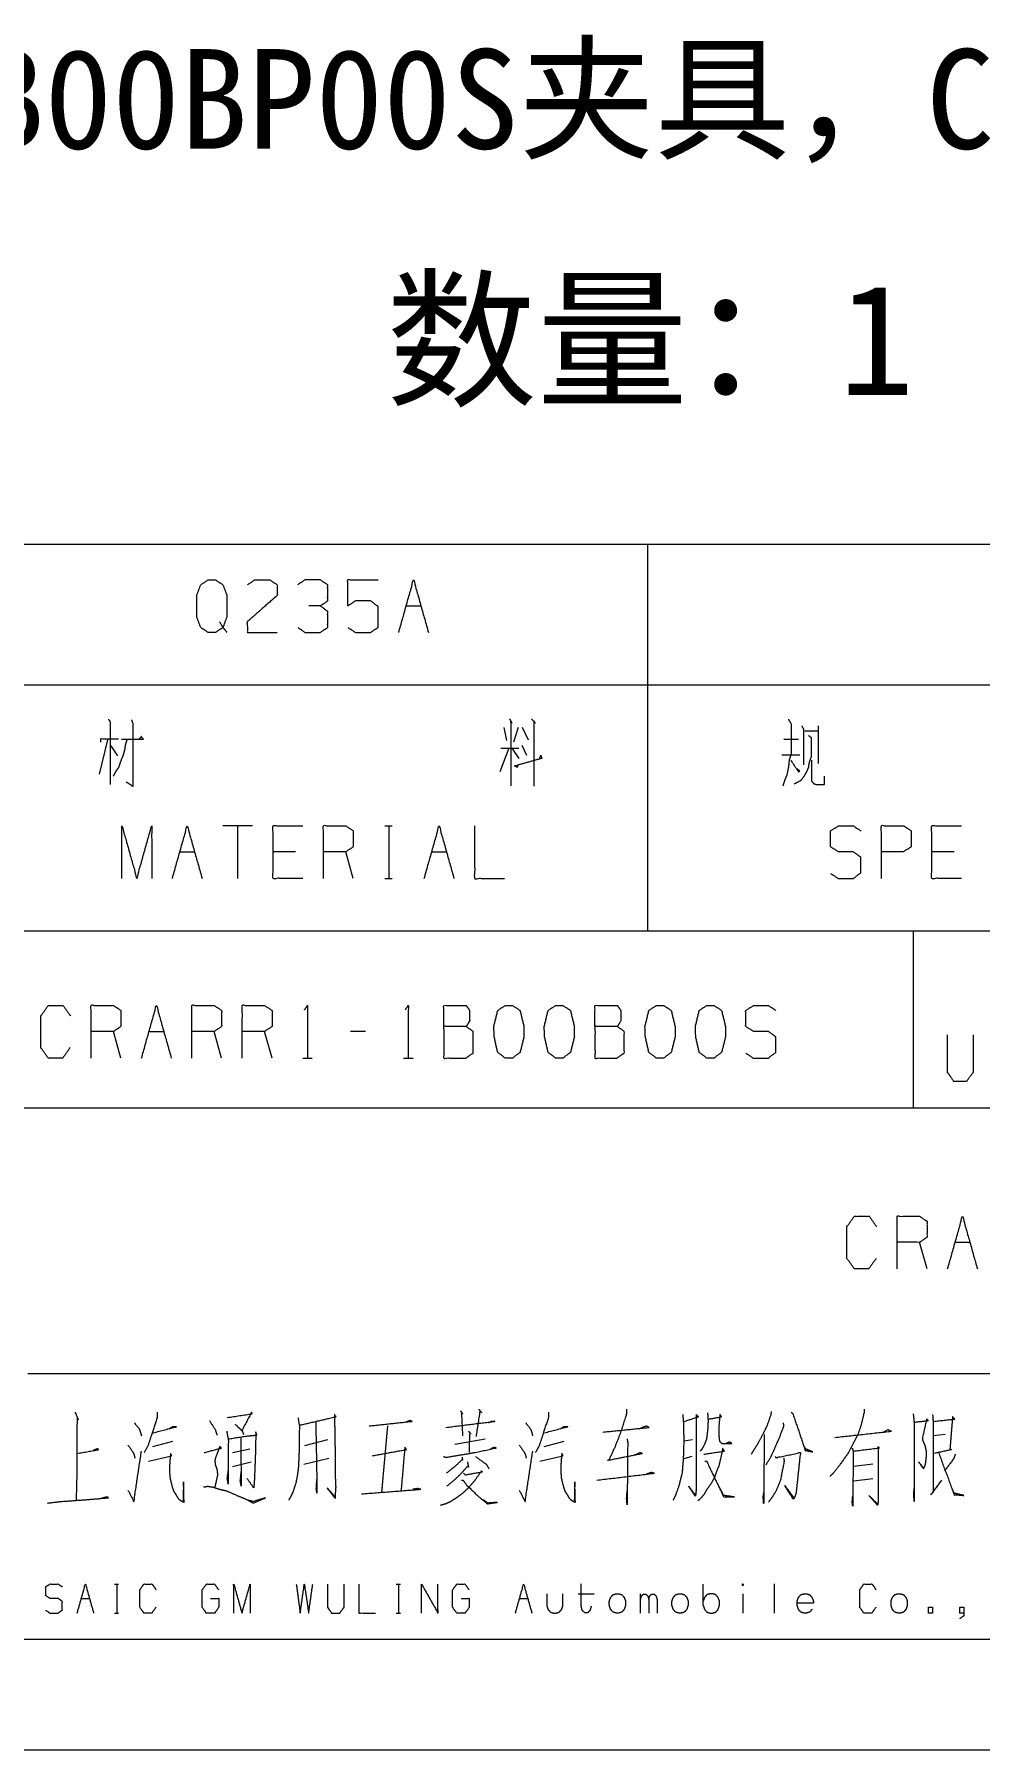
# Model space of a CAD drawing. Header units: millimetres. Extents: x 0 to 420, y 0 to 297.
# Drawn here: x 285.3 to 328, y 0 to 77.5 of the extents above; entities that cross this region are included whole.
import ezdxf

# ---------------------------------------------------------------- set-up
doc = ezdxf.new("R2010")
doc.units = ezdxf.units.MM
doc.layers.add('101', color=7, linetype='Continuous', true_color=0xffffff)

msp = doc.modelspace()

# ---------------------------------------------------------------- linework, layer by layer
at = {"layer": '101', "color": 72, "linetype": 'Continuous', "lineweight": 18}
for p, q in [((283, 54.463), (313, 54.463)), ((313, 54.463), (313, 48.113)), ((313, 54.463), (338, 54.463)), ((302.087, 51.675), (302.759, 51.675)), ((283, 48.113), (313, 48.113)), ((313, 48.113), (338, 48.113)), ((313, 48.113), (313, 37)), ((306.495, 46.175), (306.618, 45.6)), ((307.149, 46.175), (306.936, 45.525)), ((307.325, 46.2), (307.608, 45.625)), ((320.102, 46.025), (320.703, 46.025)), ((320.703, 46.25), (320.703, 44.55)), ((288.601, 45.625), (288.212, 44.075)), ((288.742, 45.35), (289.043, 44.9)), ((306.724, 45.25), (306.318, 44.175)), ((306.371, 45.25), (307.184, 45.25)), ((306.866, 45.25), (307.184, 44.775)), ((307.308, 45.375), (307.52, 44.925)), ((319.059, 44.95), (319.872, 44.95)), ((319.147, 45.65), (319.819, 45.65)), ((295.143, 41.737), (293.8, 41.737)), ((294.472, 41.737), (294.472, 39.362)), ((301.124, 41.737), (301.46, 41.737)), ((301.301, 41.737), (301.301, 39.362)), ((291.859, 40.563), (292.531, 40.563)), ((297.084, 40.563), (296.076, 40.563)), ((299.696, 39.362), (299.36, 40.563)), ((303.242, 40.563), (303.913, 40.563)), ((326.847, 40.563), (325.839, 40.563)), ((301.124, 39.362), (301.46, 39.362)), ((283, 37), (313, 37)), ((313, 37), (338, 37)), ((289.199, 31.247), (288.863, 32.447)), ((290.468, 32.447), (291.14, 32.447)), ((293.752, 31.247), (293.416, 32.447)), ((296.029, 31.247), (295.693, 32.447)), ((300.246, 32.447), (299.574, 32.447)), ((297.421, 31.247), (297.845, 31.247)), ((301.974, 31.247), (302.398, 31.247)), ((325.623, 21.722), (325.287, 22.922)), ((326.892, 22.922), (327.563, 22.922)), ((298.541, 14.005), (297.492, 13.729)), ((301.247, 14.626), (300.979, 11.625)), ((304.295, 13.798), (305.661, 14.04)), ((315.025, 14.005), (314.635, 13.936)), ((323.853, 14.454), (323.658, 14.35)), ((326.437, 14.247), (325.925, 14.178)), ((290.64, 13.695), (291.542, 13.936)), ((294.249, 13.419), (295.029, 13.591)), ((297.467, 12.901), (298.589, 13.177)), ((308.319, 13.695), (309.221, 13.936)), ((315, 13.246), (314.635, 13.143)), ((294.249, 12.798), (295.078, 13.005)), ((323.17, 12.901), (322.316, 12.798)), ((322.316, 12.142), (323.17, 12.246)), ((288.913, 7.485), (289.098, 7.485)), ((289.01, 7.485), (289.01, 6.174)), ((301.642, 7.485), (301.827, 7.485)), ((301.74, 7.485), (301.74, 6.174)), ((309.855, 7.043), (310.587, 7.043)), ((312.684, 6.174), (312.684, 7.043)), ((315.512, 6.519), (315.512, 7.485)), ((317.297, 7.043), (317.297, 6.174)), ((318.712, 7.499), (318.712, 6.174)), ((287.411, 6.836), (287.781, 6.836)), ((307.212, 6.836), (307.582, 6.836)), ((288.913, 6.174), (289.098, 6.174)), ((301.642, 6.174), (301.827, 6.174))]:
    msp.add_line(p, q, dxfattribs=at)
at = {"layer": '101', "color": 133, "linetype": 'Continuous', "lineweight": 18}
for p, q in [((235, 37), (415, 37)), ((325, 37), (325, 29)), ((235, 29), (415, 29)), ((285, 17), (394, 17)), ((25, 5), (415, 5)), ((235, 5), (415, 5)), ((0, 0), (420, 0))]:
    msp.add_line(p, q, dxfattribs=at)
at = {"layer": '101', "color": 72, "linetype": 'Continuous', "lineweight": 18}
for points, knots in [([(293.653, 50.95), (293.812, 50.7), (293.476, 50.475), (293.14, 50.475), (292.804, 50.7), (292.628, 51.175), (292.628, 52.15), (292.804, 52.625), (293.14, 52.85), (293.476, 52.85), (293.812, 52.625), (293.989, 52.15), (293.989, 51.2), (293.812, 50.7), (293.989, 50.475)], [0, 0, 0.043279, 0.102317, 0.151367, 0.210407, 0.284429, 0.426831, 0.500853, 0.559894, 0.608944, 0.667982, 0.742004, 0.880755, 0.958211, 1, 1]), ([(294.922, 52.625), (295.24, 52.85), (295.929, 52.85), (296.265, 52.625), (296.265, 52.15), (294.904, 50.95), (294.922, 50.475), (296.265, 50.475)], [0, 0, 0.069691, 0.192979, 0.265274, 0.350227, 0.674741, 0.759752, 1, 1]), ([(298.206, 51.675), (298.542, 51.9), (298.542, 52.625), (298.206, 52.85), (297.516, 52.85), (297.181, 52.625)], [0, 0, 0.153872, 0.429851, 0.583723, 0.846122, 1, 1]), ([(299.457, 50.7), (299.793, 50.475), (300.482, 50.475), (300.818, 50.7), (300.818, 51.65), (300.482, 51.9), (299.793, 51.9), (299.457, 51.675), (299.457, 52.85), (300.818, 52.85)], [0, 0, 0.062229, 0.168345, 0.230571, 0.376816, 0.441264, 0.547379, 0.609609, 0.79049, 1, 1]), ([(297.198, 50.7), (297.516, 50.475), (298.206, 50.475), (298.542, 50.7), (298.542, 51.425), (298.206, 51.675), (297.693, 51.675)], [0, 0, 0.124123, 0.34369, 0.472445, 0.703376, 0.836727, 1, 1]), ([(288.636, 46.55), (288.707, 46.45), (288.707, 43.6)], [0, 0, 0.041199, 1, 1]), ([(289.679, 46.525), (289.732, 46.375), (289.732, 43.525), (289.432, 43.725)], [0, 0, 0.047209, 0.892896, 1, 1]), ([(306.76, 46.575), (306.866, 46.375), (306.813, 46.45), (306.813, 43.55)], [0, 0, 0.070344, 0.098885, 1, 1]), ([(307.75, 46.575), (307.926, 46.375), (307.856, 46.45), (307.856, 43.525)], [0, 0, 0.081006, 0.11229, 1, 1]), ([(319.359, 46.55), (319.483, 46.35), (319.483, 45), (319.395, 44.7), (319.359, 44.375), (319.289, 44.025), (319.2, 43.825), (319.112, 43.55)], [0, 0, 0.076125, 0.513098, 0.614331, 0.720148, 0.835726, 0.906504, 1, 1]), ([(289.22, 45.65), (290.209, 45.65), (290.121, 45.775), (290.015, 45.65)], [0, 0, 0.757413, 0.874554, 1, 1]), ([(320.261, 45.825), (320.385, 45.725), (320.385, 44.85), (320.296, 44.6), (320.261, 44.375), (320.19, 44.2), (320.049, 43.95), (319.907, 43.775), (319.624, 43.625)], [0, 0, 0.062435, 0.405831, 0.509895, 0.599279, 0.673351, 0.786072, 0.874364, 1, 1]), ([(319.96, 46.25), (320.049, 46.1), (320.049, 44.5)], [0, 0, 0.098129, 1, 1]), ([(288.3, 45.525), (288.283, 45.675), (289.096, 45.675)], [0, 0, 0.156667, 1, 1]), ([(289.467, 45.625), (289.396, 45.375), (289.361, 45.15), (289.29, 44.9), (289.184, 44.65), (289.096, 44.375), (288.954, 44.175), (288.848, 43.975)], [0, 0, 0.146031, 0.274053, 0.420084, 0.572724, 0.735083, 0.872755, 1, 1]), ([(307.149, 44.5), (307.096, 44.375), (306.989, 44.45), (308.227, 44.8), (308.174, 44.925), (308.103, 44.775)], [0, 0, 0.073272, 0.143369, 0.837239, 0.91051, 1, 1]), ([(319.465, 44.7), (319.819, 44.175), (319.872, 44.225), (319.731, 44.325)], [0, 0, 0.720064, 0.802978, 1, 1]), ([(320.402, 44.7), (320.402, 43.775), (320.491, 43.65), (320.632, 43.6), (320.985, 43.6), (320.985, 43.975)], [0, 0, 0.472764, 0.551003, 0.627661, 0.808338, 1, 1]), ([(289.247, 39.362), (289.247, 41.737), (289.919, 39.362), (290.59, 41.737), (290.59, 39.362)], [0, 0, 0.245192, 0.5, 0.754808, 1, 1]), ([(297.42, 39.362), (296.076, 39.362), (296.076, 41.737), (297.42, 41.737)], [0, 0, 0.26539, 0.73461, 1, 1]), ([(298.353, 39.362), (298.353, 41.737), (299.36, 41.737), (299.696, 41.513), (299.696, 40.788), (299.36, 40.563), (298.353, 40.563)], [0, 0, 0.400952, 0.571034, 0.639278, 0.761674, 0.829918, 1, 1]), ([(305.182, 41.737), (305.182, 39.362), (306.526, 39.362)], [0, 0, 0.638733, 1, 1]), ([(321.269, 39.588), (321.604, 39.362), (322.294, 39.362), (322.63, 39.613), (322.63, 40.313), (322.294, 40.563), (321.622, 40.563), (321.269, 40.788), (321.269, 41.513), (321.622, 41.737), (322.294, 41.737), (322.63, 41.513)], [0, 0, 0.068037, 0.184055, 0.25452, 0.372335, 0.4428, 0.555844, 0.626371, 0.748393, 0.81892, 0.931964, 1, 1]), ([(323.563, 39.362), (323.563, 41.737), (324.57, 41.737), (324.906, 41.513), (324.906, 40.788), (324.553, 40.563), (323.563, 40.563)], [0, 0, 0.401147, 0.571311, 0.639588, 0.762044, 0.832821, 1, 1]), ([(327.183, 39.362), (325.839, 39.362), (325.839, 41.737), (327.183, 41.737)], [0, 0, 0.26539, 0.73461, 1, 1]), ([(286.905, 31.722), (286.569, 31.247), (285.915, 31.247), (285.579, 31.722), (285.579, 33.147), (285.915, 33.622), (286.587, 33.622), (286.923, 33.147)], [0, 0, 0.11457, 0.243368, 0.357935, 0.638584, 0.753151, 0.88543, 1, 1]), ([(287.856, 31.247), (287.856, 33.622), (288.863, 33.622), (289.199, 33.397), (289.199, 32.672), (288.863, 32.447), (287.856, 32.447)], [0, 0, 0.400952, 0.571034, 0.639278, 0.761674, 0.829918, 1, 1]), ([(292.409, 31.247), (292.409, 33.622), (293.416, 33.622), (293.752, 33.397), (293.752, 32.672), (293.416, 32.447), (292.409, 32.447)], [0, 0, 0.400951, 0.571036, 0.639278, 0.761673, 0.829915, 1, 1]), ([(294.685, 31.247), (294.685, 33.622), (295.693, 33.622), (296.029, 33.397), (296.029, 32.672), (295.693, 32.447), (294.685, 32.447)], [0, 0, 0.400952, 0.571034, 0.639278, 0.761674, 0.829918, 1, 1]), ([(297.492, 33.422), (297.633, 33.622), (297.633, 31.247)], [0, 0, 0.09349, 1, 1]), ([(302.045, 33.422), (302.186, 33.622), (302.186, 31.247)], [0, 0, 0.093486, 1, 1]), ([(303.791, 32.672), (303.791, 33.622), (304.799, 33.622), (304.958, 33.397), (304.958, 32.922), (304.799, 32.672), (303.791, 32.672), (303.791, 31.247), (304.781, 31.247), (305.117, 31.472), (305.117, 32.447), (304.799, 32.672)], [0, 0, 0.115917, 0.238847, 0.27247, 0.330428, 0.366585, 0.489515, 0.66339, 0.784165, 0.833487, 0.952454, 1, 1]), ([(306.898, 31.247), (307.234, 31.497), (307.411, 32.197), (307.411, 32.672), (307.234, 33.397), (306.898, 33.622), (306.563, 33.622), (306.227, 33.397), (306.05, 32.672), (306.068, 32.197), (306.227, 31.497), (306.563, 31.247), (306.898, 31.247)], [0, 0, 0.067527, 0.183973, 0.260585, 0.380944, 0.446143, 0.500306, 0.565505, 0.685865, 0.76253, 0.87831, 0.945837, 1, 1]), ([(309.175, 31.247), (309.511, 31.497), (309.687, 32.197), (309.687, 32.672), (309.511, 33.397), (309.175, 33.622), (308.839, 33.622), (308.503, 33.397), (308.326, 32.672), (308.344, 32.197), (308.503, 31.497), (308.839, 31.247), (309.175, 31.247)], [0, 0, 0.067527, 0.183973, 0.260585, 0.380944, 0.446144, 0.500307, 0.565506, 0.685865, 0.76253, 0.87831, 0.945837, 1, 1]), ([(310.621, 32.672), (310.621, 33.622), (311.628, 33.622), (311.787, 33.397), (311.787, 32.922), (311.628, 32.672), (310.621, 32.672), (310.621, 31.247), (311.61, 31.247), (311.946, 31.472), (311.946, 32.447), (311.628, 32.672)], [0, 0, 0.115917, 0.238845, 0.272468, 0.330427, 0.366583, 0.489512, 0.663388, 0.78416, 0.833484, 0.952452, 1, 1]), ([(313.728, 31.247), (314.064, 31.497), (314.24, 32.197), (314.24, 32.672), (314.064, 33.397), (313.728, 33.622), (313.392, 33.622), (313.056, 33.397), (312.879, 32.672), (312.897, 32.197), (313.056, 31.497), (313.392, 31.247), (313.728, 31.247)], [0, 0, 0.067524, 0.183971, 0.260583, 0.380943, 0.446139, 0.500306, 0.565503, 0.685862, 0.762528, 0.878309, 0.945833, 1, 1]), ([(316.004, 31.247), (316.34, 31.497), (316.517, 32.197), (316.517, 32.672), (316.34, 33.397), (316.004, 33.622), (315.668, 33.622), (315.333, 33.397), (315.156, 32.672), (315.174, 32.197), (315.333, 31.497), (315.668, 31.247), (316.004, 31.247)], [0, 0, 0.067527, 0.183972, 0.260584, 0.380943, 0.446142, 0.500305, 0.565504, 0.685864, 0.762529, 0.87831, 0.945837, 1, 1]), ([(317.432, 31.472), (317.768, 31.247), (318.457, 31.247), (318.793, 31.497), (318.793, 32.197), (318.457, 32.447), (317.786, 32.447), (317.432, 32.672), (317.432, 33.397), (317.786, 33.622), (318.457, 33.622), (318.793, 33.397)], [0, 0, 0.068037, 0.184055, 0.25452, 0.372335, 0.4428, 0.555844, 0.626371, 0.748393, 0.81892, 0.931964, 1, 1]), ([(326.539, 32.299), (326.539, 30.621), (326.82, 30.202), (327.413, 30.202), (327.725, 30.621), (327.725, 32.299)], [0, 0, 0.337151, 0.438599, 0.557782, 0.662849, 1, 1]), ([(323.329, 22.197), (322.993, 21.722), (322.339, 21.722), (322.003, 22.197), (322.003, 23.622), (322.339, 24.097), (323.01, 24.097), (323.346, 23.622)], [0, 0, 0.11457, 0.243368, 0.357935, 0.638584, 0.753151, 0.88543, 1, 1]), ([(324.279, 21.722), (324.279, 24.097), (325.287, 24.097), (325.623, 23.872), (325.623, 23.147), (325.287, 22.922), (324.279, 22.922)], [0, 0, 0.400951, 0.571036, 0.639278, 0.761673, 0.829915, 1, 1]), ([(287.128, 15.247), (287.274, 14.902), (287.226, 15.006), (287.201, 14.281), (287.201, 12.246), (287.177, 11.28)], [0, 0, 0.088891, 0.116032, 0.287978, 0.770794, 1, 1]), ([(289.81, 14.764), (290.03, 14.488), (290.079, 14.35), (290.127, 14.178)], [0, 0, 0.519919, 0.73571, 1, 1]), ([(290.835, 15.247), (290.835, 15.006), (290.591, 14.247), (290.42, 13.729), (290.249, 13.419)], [0, 0, 0.124612, 0.535976, 0.817159, 1, 1]), ([(293.2, 14.868), (293.468, 14.454), (293.541, 14.212)], [0, 0, 0.661595, 1, 1]), ([(294.005, 15.006), (295.127, 15.178), (295.102, 15.247), (294.663, 14.419), (294.371, 14.695), (294.688, 14.385), (294.736, 14.247)], [0, 0, 0.361753, 0.385074, 0.683733, 0.811934, 0.953357, 1, 1]), ([(297.199, 15.006), (297.272, 14.592), (297.248, 14.178), (297.248, 13.453), (297.223, 12.798), (297.175, 12.418), (297.102, 12.039), (296.98, 11.659), (296.882, 11.452), (296.784, 11.28)], [0, 0, 0.110336, 0.219176, 0.409317, 0.581468, 0.681885, 0.783317, 0.887931, 0.947989, 1, 1]), ([(297.272, 14.661), (298.906, 15.04), (298.858, 15.144), (298.858, 14.626), (298.882, 13.212), (298.882, 12.384), (298.906, 11.866), (298.882, 11.521), (298.882, 11.349), (298.516, 11.832), (298.858, 11.452)], [0, 0, 0.250211, 0.267275, 0.344454, 0.55544, 0.678925, 0.756189, 0.80777, 0.833496, 0.923863, 1, 1]), ([(298.004, 14.799), (298.053, 12.073), (298.053, 11.59), (298.028, 11.797), (298.053, 12.211)], [0, 0, 0.711345, 0.837386, 0.891777, 1, 1]), ([(300.418, 14.626), (302.345, 14.833), (302.247, 14.868), (302.076, 14.799)], [0, 0, 0.870762, 0.917258, 1, 1]), ([(303.881, 14.557), (306.076, 14.833), (305.954, 14.833), (305.807, 14.764)], [0, 0, 0.886329, 0.935184, 1, 1]), ([(304.539, 15.316), (304.637, 15.178), (304.588, 15.178), (304.637, 14.178)], [0, 0, 0.138589, 0.178592, 1, 1]), ([(305.368, 15.385), (305.515, 15.213), (305.417, 15.282), (305.246, 14.143)], [0, 0, 0.151118, 0.230947, 1, 1]), ([(307.49, 14.764), (307.709, 14.488), (307.758, 14.35), (307.807, 14.178)], [0, 0, 0.519919, 0.73571, 1, 1]), ([(308.514, 15.247), (308.514, 15.006), (308.27, 14.247), (308.099, 13.729), (307.929, 13.419)], [0, 0, 0.124612, 0.535976, 0.817159, 1, 1]), ([(312.05, 15.385), (312.05, 15.178), (311.733, 14.212), (311.513, 13.66), (311.245, 13.074), (311.196, 13.074), (312.757, 13.384), (312.66, 13.419), (312.44, 13.315)], [0, 0, 0.046524, 0.275032, 0.408545, 0.553501, 0.564465, 0.92219, 0.945453, 1, 1]), ([(314.586, 15.144), (314.61, 14.868), (314.635, 14.005), (314.61, 13.177), (314.561, 12.522), (314.415, 11.935), (314.269, 11.521), (314.147, 11.28)], [0, 0, 0.070329, 0.28934, 0.499598, 0.66644, 0.819873, 0.931329, 1, 1]), ([(314.659, 14.833), (315.293, 15.04), (315.196, 15.109), (315.196, 11.763), (315.171, 11.521), (315.147, 11.452), (314.854, 11.901), (315.147, 11.521)], [0, 0, 0.122094, 0.143965, 0.756447, 0.800872, 0.814266, 0.912285, 1, 1]), ([(315.708, 15.213), (315.732, 14.868), (315.708, 14.419), (315.659, 14.04), (315.561, 13.764), (315.439, 13.557), (315.366, 13.488)], [0, 0, 0.190955, 0.438946, 0.650198, 0.811822, 0.94447, 1, 1]), ([(315.757, 14.937), (316.342, 15.04), (316.269, 15.144), (316.22, 14.626), (316.22, 14.178), (316.244, 13.936), (316.366, 13.833), (316.805, 13.833), (316.708, 13.902), (316.537, 13.833)], [0, 0, 0.209703, 0.254415, 0.437769, 0.595975, 0.681595, 0.738019, 0.892888, 0.935041, 1, 1]), ([(318.585, 15.282), (318.561, 15.109), (318.39, 14.626), (318.219, 14.281), (318, 13.867), (317.829, 13.591), (317.683, 13.35)], [0, 0, 0.081145, 0.319756, 0.499049, 0.717311, 0.868474, 1, 1]), ([(319.122, 14.764), (319.146, 14.626), (318.927, 14.04), (318.829, 13.833), (318.683, 13.488), (318.536, 13.177), (318.341, 12.867)], [0, 0, 0.067376, 0.36846, 0.478481, 0.658656, 0.823687, 1, 1]), ([(319.488, 15.247), (319.561, 15.178), (320.122, 13.522), (320.463, 13.453), (320.146, 13.591), (320.049, 13.729)], [0, 0, 0.037082, 0.681737, 0.810185, 0.937687, 1, 1]), ([(322.779, 15.385), (322.779, 15.213), (322.633, 14.626), (322.487, 14.212), (322.34, 13.936), (322.072, 13.419), (321.682, 12.867), (321.414, 12.522), (321.243, 12.349)], [0, 0, 0.049752, 0.224095, 0.350741, 0.440842, 0.608969, 0.803946, 0.929998, 1, 1]), ([(324.998, 15.178), (325.047, 14.764), (325.047, 11.245), (325.023, 11.521), (325.047, 11.832)], [0, 0, 0.092137, 0.86992, 0.931161, 1, 1]), ([(325.071, 14.799), (325.681, 14.868), (325.608, 14.937), (325.413, 14.074), (325.413, 14.005), (325.462, 13.902), (325.535, 13.729), (325.584, 13.488), (325.584, 13.281), (325.559, 13.039), (325.535, 12.867), (325.462, 12.694), (325.242, 13.005), (325.462, 12.729)], [0, 0, 0.163216, 0.189965, 0.42515, 0.443501, 0.473931, 0.523766, 0.589292, 0.644345, 0.7089, 0.755234, 0.805069, 0.906205, 1, 1]), ([(325.876, 15.144), (325.901, 14.833), (325.901, 11.659), (325.803, 11.521), (326.291, 12.177)], [0, 0, 0.069653, 0.779472, 0.817267, 1, 1]), ([(325.925, 14.833), (326.876, 14.937), (326.779, 15.04), (326.657, 13.557), (326.73, 13.557), (325.949, 13.384)], [0, 0, 0.276542, 0.317649, 0.747834, 0.768982, 1, 1]), ([(290.664, 14.316), (291.713, 14.592), (291.542, 14.592), (291.371, 14.488)], [0, 0, 0.745411, 0.862774, 1, 1]), ([(293.98, 14.385), (294.053, 14.005), (294.053, 12.004), (294.005, 12.246), (294.053, 12.591)], [0, 0, 0.129595, 0.800553, 0.883167, 1, 1]), ([(294.053, 14.04), (294.932, 14.178), (295.346, 14.212), (295.297, 14.35), (295.273, 13.281), (295.249, 12.625), (295.224, 12.073), (295.2, 11.832), (294.907, 12.246)], [0, 0, 0.19844, 0.29133, 0.324006, 0.56283, 0.709269, 0.832622, 0.88681, 1, 1]), ([(294.614, 14.074), (294.614, 13.212), (294.639, 12.384), (294.639, 11.901), (294.59, 12.142), (294.639, 12.556)], [0, 0, 0.304008, 0.595981, 0.766226, 0.853067, 1, 1]), ([(304.905, 14.385), (305.003, 14.281), (304.954, 14.247), (304.929, 13.419)], [0, 0, 0.138047, 0.196037, 1, 1]), ([(308.343, 14.316), (309.392, 14.592), (309.221, 14.592), (309.051, 14.488)], [0, 0, 0.745418, 0.86277, 1, 1]), ([(310.977, 14.35), (313.05, 14.557), (312.952, 14.626), (312.684, 14.523)], [0, 0, 0.836554, 0.884532, 1, 1]), ([(312.074, 14.04), (312.099, 13.867), (312.074, 11.073), (312.05, 11.349), (312.074, 11.694)], [0, 0, 0.048504, 0.826565, 0.903707, 1, 1]), ([(318.268, 14.247), (318.244, 11.142), (318.219, 11.418), (318.268, 11.694)], [0, 0, 0.847819, 0.923473, 1, 1]), ([(321.462, 14.109), (323.999, 14.385), (323.853, 14.454)], [0, 0, 0.940373, 1, 1]), ([(287.226, 13.384), (288.201, 13.557), (288.128, 13.591), (287.957, 13.522)], [0, 0, 0.788943, 0.853361, 1, 1]), ([(289.518, 13.764), (289.737, 13.453), (289.786, 13.35), (289.835, 13.177)], [0, 0, 0.564231, 0.734008, 1, 1]), ([(289.518, 11.728), (289.786, 11.211), (290.127, 13.488)], [0, 0, 0.202025, 1, 1]), ([(290.444, 13.039), (291.493, 13.281), (291.444, 13.384), (291.42, 13.143), (291.396, 12.798), (291.396, 12.556), (291.42, 12.28), (291.518, 11.866), (291.591, 11.659), (291.688, 11.521), (291.786, 11.349), (291.908, 11.245), (292.054, 11.176), (292.03, 12.108), (292.005, 11.245)], [0, 0, 0.198341, 0.219427, 0.264158, 0.327895, 0.3724, 0.423461, 0.501845, 0.542306, 0.573453, 0.609975, 0.639452, 0.669269, 0.84099, 1, 1]), ([(292.956, 13.419), (293.736, 13.626), (293.663, 13.695), (293.59, 13.488), (293.468, 13.177), (293.444, 13.039), (293.468, 12.867), (293.541, 12.66), (293.566, 12.418), (293.492, 12.073), (293.444, 11.866)], [0, 0, 0.288064, 0.323943, 0.402265, 0.521269, 0.571261, 0.63341, 0.711732, 0.798322, 0.924133, 1, 1]), ([(300.564, 13.281), (302.101, 13.557), (302.028, 13.66), (301.857, 11.694)], [0, 0, 0.426351, 0.460965, 1, 1]), ([(303.783, 13.246), (303.856, 13.212), (303.905, 13.212), (305.149, 13.419), (306.149, 13.626), (306.076, 13.66), (305.905, 13.591)], [0, 0, 0.030219, 0.048442, 0.519512, 0.900991, 0.93121, 1, 1]), ([(304.612, 13.212), (304.637, 13.074), (304.588, 13.074), (304.295, 12.798), (303.905, 12.487)], [0, 0, 0.128573, 0.17333, 0.54243, 1, 1]), ([(305.222, 13.246), (305.71, 12.901), (305.832, 12.694)], [0, 0, 0.713213, 1, 1]), ([(307.197, 13.764), (307.416, 13.453), (307.465, 13.35), (307.514, 13.177)], [0, 0, 0.564239, 0.734012, 1, 1]), ([(307.197, 11.728), (307.465, 11.211), (307.807, 13.488)], [0, 0, 0.202027, 1, 1]), ([(308.124, 13.039), (309.173, 13.281), (309.124, 13.384), (309.099, 13.143), (309.075, 12.798), (309.075, 12.556), (309.099, 12.28), (309.197, 11.866), (309.27, 11.659), (309.368, 11.521), (309.465, 11.349), (309.587, 11.245), (309.734, 11.176), (309.709, 12.108), (309.685, 11.245)], [0, 0, 0.198341, 0.219426, 0.264158, 0.327895, 0.3724, 0.423461, 0.501845, 0.542305, 0.57345, 0.609972, 0.639449, 0.66927, 0.84099, 1, 1]), ([(315.537, 13.35), (316.464, 13.488), (316.391, 13.626), (316.318, 13.246), (316.22, 12.832), (316.122, 12.591), (316.025, 12.315), (315.878, 12.039), (315.683, 11.763), (315.537, 11.521), (315.391, 11.349), (315.269, 11.245)], [0, 0, 0.248088, 0.28944, 0.391759, 0.504363, 0.573317, 0.650816, 0.73352, 0.823008, 0.897766, 0.957654, 1, 1]), ([(319.146, 13.177), (319.17, 13.039), (319, 12.177), (318.805, 11.694), (318.634, 11.418), (318.463, 11.176)], [0, 0, 0.064861, 0.471802, 0.712904, 0.863112, 1, 1]), ([(318.756, 13.246), (318.829, 13.177), (318.878, 13.212), (319.902, 13.419), (319.756, 12.073), (319.707, 11.59), (319.634, 11.383), (319.585, 11.314), (319.195, 11.935), (319.609, 11.383)], [0, 0, 0.021075, 0.033595, 0.252602, 0.536206, 0.63793, 0.683936, 0.701643, 0.855333, 1, 1]), ([(322.243, 13.626), (322.292, 13.488), (322.267, 11.211), (322.267, 11.004), (322.243, 11.211), (322.267, 11.452)], [0, 0, 0.047497, 0.786427, 0.853598, 0.921235, 1, 1]), ([(322.292, 13.488), (323.414, 13.626), (323.414, 13.695), (323.462, 13.626), (323.414, 13.591), (323.414, 11.176), (323.389, 11.038), (322.999, 11.487), (323.389, 11.107)], [0, 0, 0.224398, 0.238094, 0.254868, 0.266729, 0.746112, 0.77393, 0.891944, 1, 1]), ([(326.145, 13.419), (326.852, 11.521), (327.291, 11.487), (326.852, 11.59), (326.754, 11.797)], [0, 0, 0.643821, 0.783835, 0.927246, 1, 1]), ([(326.901, 13.35), (326.828, 13.143), (326.413, 12.591)], [0, 0, 0.241282, 1, 1]), ([(304.685, 12.487), (304.759, 12.418), (305.539, 12.556), (305.49, 12.591), (305.198, 12.177), (305.027, 11.97), (304.832, 11.763), (304.612, 11.556), (304.368, 11.383), (304.1, 11.211), (303.881, 11.107), (303.637, 11.038)], [0, 0, 0.029336, 0.260529, 0.277957, 0.425844, 0.50411, 0.587085, 0.675092, 0.762231, 0.855274, 0.926064, 1, 1]), ([(304.856, 13.005), (304.905, 12.763), (304.856, 12.798), (304.515, 12.418), (304.222, 12.142), (303.929, 11.901)], [0, 0, 0.154138, 0.191518, 0.510905, 0.762591, 1, 1]), ([(310.708, 12.177), (313.294, 12.487), (313.172, 12.522), (312.952, 12.453)], [0, 0, 0.879479, 0.922284, 1, 1]), ([(315.586, 13.039), (315.659, 13.039), (316.439, 11.418), (316.927, 11.418), (316.439, 11.487), (316.147, 12.039)], [0, 0, 0.021039, 0.538448, 0.678706, 0.82036, 1, 1]), ([(292.931, 11.866), (293.127, 11.901), (293.346, 11.866), (293.663, 11.763), (293.98, 11.694), (294.444, 11.487), (294.858, 11.314), (295.175, 11.142), (295.736, 11.383), (295.175, 11.211), (294.907, 11.28)], [0, 0, 0.051192, 0.108601, 0.194771, 0.278606, 0.409731, 0.525759, 0.619013, 0.776803, 0.92843, 1, 1]), ([(300.076, 11.556), (302.735, 11.763), (302.613, 11.797), (302.394, 11.763)], [0, 0, 0.884285, 0.926313, 1, 1]), ([(304.588, 12.177), (304.661, 12.177), (304.807, 11.97), (305.344, 11.452), (305.759, 11.107), (306.222, 11.176), (305.783, 11.142), (305.588, 11.28)], [0, 0, 0.026517, 0.118384, 0.388536, 0.584008, 0.7538, 0.913392, 1, 1]), ([(285.884, 11.142), (286.47, 11.211), (287.884, 11.314), (288.64, 11.383), (288.567, 11.418), (288.299, 11.349)], [0, 0, 0.188617, 0.642502, 0.885462, 0.911348, 1, 1]), ([(285.801, 6.298), (285.987, 6.174), (286.367, 6.174), (286.552, 6.312), (286.552, 6.698), (286.367, 6.836), (285.996, 6.836), (285.801, 6.961), (285.801, 7.361), (285.996, 7.485), (286.367, 7.485), (286.552, 7.361)], [0, 0, 0.068034, 0.184057, 0.25452, 0.372334, 0.442797, 0.555846, 0.626371, 0.748393, 0.818918, 0.931966, 1, 1]), ([(290.786, 6.436), (290.6, 6.174), (290.239, 6.174), (290.054, 6.436), (290.054, 7.223), (290.239, 7.485), (290.61, 7.485), (290.795, 7.223)], [0, 0, 0.114569, 0.243366, 0.357935, 0.638584, 0.753153, 0.885431, 1, 1]), ([(293.253, 6.836), (293.624, 6.836), (293.624, 6.436), (293.439, 6.174), (293.058, 6.174), (292.873, 6.436), (292.873, 7.223), (293.068, 7.485), (293.429, 7.485), (293.614, 7.223)], [0, 0, 0.103295, 0.214796, 0.304261, 0.410274, 0.49974, 0.718896, 0.809958, 0.910535, 1, 1]), ([(294.297, 6.174), (294.297, 7.485), (294.668, 6.174), (295.039, 7.485), (295.039, 6.174)], [0, 0, 0.245192, 0.5, 0.754808, 1, 1]), ([(297.126, 7.485), (297.301, 6.174), (297.487, 7.485), (297.682, 6.174), (297.867, 7.485)], [0, 0, 0.249746, 0.499742, 0.750003, 1, 1]), ([(298.54, 7.485), (298.54, 6.436), (298.716, 6.174), (299.086, 6.174), (299.282, 6.436), (299.282, 7.485)], [0, 0, 0.337152, 0.438599, 0.557781, 0.662848, 1, 1]), ([(299.954, 7.485), (299.954, 6.174), (300.696, 6.174)], [0, 0, 0.638735, 1, 1]), ([(302.783, 6.174), (302.783, 7.485), (303.525, 6.174), (303.525, 7.485)], [0, 0, 0.317574, 0.682426, 1, 1]), ([(304.568, 6.836), (304.939, 6.836), (304.939, 6.436), (304.754, 6.174), (304.373, 6.174), (304.188, 6.436), (304.188, 7.223), (304.383, 7.485), (304.744, 7.485), (304.929, 7.223)], [0, 0, 0.103295, 0.214796, 0.304261, 0.410274, 0.49974, 0.718896, 0.809958, 0.910535, 1, 1]), ([(307.026, 6.174), (307.397, 7.485), (307.768, 6.174)], [0, 0, 0.500001, 1, 1]), ([(308.441, 7.043), (308.441, 6.519), (308.499, 6.34), (308.606, 6.215), (308.743, 6.174), (308.87, 6.174), (309.006, 6.215), (309.114, 6.34), (309.172, 6.519), (309.172, 7.043)], [0, 0, 0.242016, 0.329107, 0.404862, 0.470732, 0.529268, 0.595138, 0.670893, 0.757984, 1, 1]), ([(310.45, 6.491), (310.401, 6.298), (310.294, 6.188), (310.157, 6.188), (310.04, 6.298), (310.001, 6.491), (310.001, 7.499)], [0, 0, 0.107406, 0.190396, 0.26402, 0.350759, 0.456999, 1, 1]), ([(311.328, 6.34), (311.435, 6.215), (311.572, 6.174), (311.698, 6.174), (311.835, 6.215), (311.942, 6.34), (312.001, 6.519), (312.001, 6.712), (311.942, 6.878), (311.835, 7.002), (311.698, 7.043), (311.572, 7.043), (311.435, 7.002), (311.328, 6.878), (311.269, 6.712), (311.269, 6.519), (311.328, 6.34)], [0, 0, 0.063224, 0.118198, 0.167051, 0.222025, 0.285248, 0.357933, 0.432348, 0.5, 0.563224, 0.618198, 0.667051, 0.722025, 0.785248, 0.8529, 0.927315, 1, 1]), ([(312.684, 6.781), (312.713, 6.933), (312.81, 7.03), (312.918, 7.03), (313.015, 6.933), (313.054, 6.781), (313.054, 6.174)], [0, 0, 0.118877, 0.224452, 0.306993, 0.412569, 0.533091, 1, 1]), ([(313.054, 6.781), (313.084, 6.933), (313.181, 7.03), (313.298, 7.03), (313.386, 6.933), (313.425, 6.781), (313.425, 6.174)], [0, 0, 0.118605, 0.223938, 0.31376, 0.413913, 0.53416, 1, 1]), ([(314.156, 6.34), (314.264, 6.215), (314.4, 6.174), (314.527, 6.174), (314.664, 6.215), (314.771, 6.34), (314.83, 6.519), (314.83, 6.712), (314.771, 6.878), (314.664, 7.002), (314.527, 7.043), (314.4, 7.043), (314.264, 7.002), (314.156, 6.878), (314.098, 6.712), (314.098, 6.519), (314.156, 6.34)], [0, 0, 0.063224, 0.118198, 0.167051, 0.222025, 0.285248, 0.357933, 0.432348, 0.5, 0.563224, 0.618198, 0.667051, 0.722025, 0.785248, 0.8529, 0.927315, 1, 1]), ([(315.512, 6.519), (315.571, 6.34), (315.678, 6.215), (315.815, 6.174), (315.942, 6.174), (316.078, 6.215), (316.185, 6.34), (316.244, 6.519), (316.244, 6.712), (316.185, 6.878), (316.078, 7.002), (315.942, 7.043), (315.815, 7.043), (315.678, 7.002), (315.571, 6.878), (315.512, 6.712)], [0, 0, 0.078529, 0.146835, 0.206229, 0.25901, 0.318404, 0.38671, 0.465239, 0.545636, 0.618727, 0.687034, 0.746428, 0.799208, 0.858602, 0.926909, 1, 1]), ([(317.297, 7.402), (317.317, 7.457), (317.297, 7.499), (317.278, 7.457), (317.297, 7.402)], [0, 0, 0.280627, 0.5, 0.719373, 1, 1]), ([(320.428, 6.34), (320.321, 6.215), (320.185, 6.174), (320.058, 6.174), (319.921, 6.215), (319.814, 6.34), (319.755, 6.519), (319.755, 6.712), (319.814, 6.878), (319.921, 7.002), (320.058, 7.043), (320.185, 7.043), (320.321, 7.002), (320.428, 6.878), (320.487, 6.712), (320.487, 6.616), (319.755, 6.616)], [0, 0, 0.053947, 0.100856, 0.142541, 0.189449, 0.243396, 0.305417, 0.368913, 0.426639, 0.480586, 0.527495, 0.56918, 0.616088, 0.670035, 0.727761, 0.759509, 1, 1]), ([(323.316, 6.436), (323.13, 6.174), (322.769, 6.174), (322.584, 6.436), (322.584, 7.223), (322.769, 7.485), (323.14, 7.485), (323.325, 7.223)], [0, 0, 0.114567, 0.24337, 0.357937, 0.638582, 0.753149, 0.885433, 1, 1]), ([(324.057, 6.34), (324.164, 6.215), (324.301, 6.174), (324.428, 6.174), (324.564, 6.215), (324.672, 6.34), (324.73, 6.519), (324.73, 6.712), (324.672, 6.878), (324.564, 7.002), (324.428, 7.043), (324.301, 7.043), (324.164, 7.002), (324.057, 6.878), (323.998, 6.712), (323.998, 6.519), (324.057, 6.34)], [0, 0, 0.063224, 0.118198, 0.167051, 0.222025, 0.285248, 0.357933, 0.432348, 0.5, 0.563224, 0.618198, 0.667051, 0.722025, 0.785248, 0.8529, 0.927315, 1, 1]), ([(325.686, 6.174), (325.871, 6.174), (325.871, 6.436), (325.686, 6.436), (325.686, 6.174)], [0, 0, 0.207087, 0.5, 0.707087, 1, 1]), ([(327.286, 6.174), (327.1, 6.174), (327.1, 6.436), (327.286, 6.436), (327.286, 6.05), (327.1, 5.912)], [0, 0, 0.148246, 0.357931, 0.506176, 0.815186, 1, 1])]:
    msp.add_open_spline(points, degree=1, knots=knots, dxfattribs=at)
for points in [[(301.751, 50.475), (302.423, 52.85), (303.095, 50.475)], [(291.524, 39.362), (292.195, 41.737), (292.867, 39.362)], [(302.906, 39.362), (303.578, 41.737), (304.249, 39.362)], [(290.132, 31.247), (290.804, 33.622), (291.476, 31.247)], [(326.556, 21.722), (327.228, 24.097), (327.899, 21.722)], [(287.225, 6.174), (287.596, 7.485), (287.967, 6.174)]]:
    msp.add_open_spline(points, degree=1, dxfattribs=at)

# ---------------------------------------------------------------- texts
at = {"layer": '101', "color": 95, "linetype": 'Continuous', "lineweight": 18, "width": 12383.9218, "attachment_point": 1}
for s, insert, char_height in [('{\\fSimSun|b0|i0|c134|p2;安装于：CRAFL1-1B00BP00S夹具，}CRAFL1-1B08BL00S{\\fSimSun|b0|i0|c134|p2;单元}', (233.642, 76.829), 4.5), ('{\\fSimSun|b0|i0|c134|p2;20SGMW006-DM      数量：1}', (239.955, 66.199), 5)]:
    msp.add_mtext(s, dxfattribs=dict(at, insert=insert, char_height=char_height))

doc.saveas('drawing.dxf')
